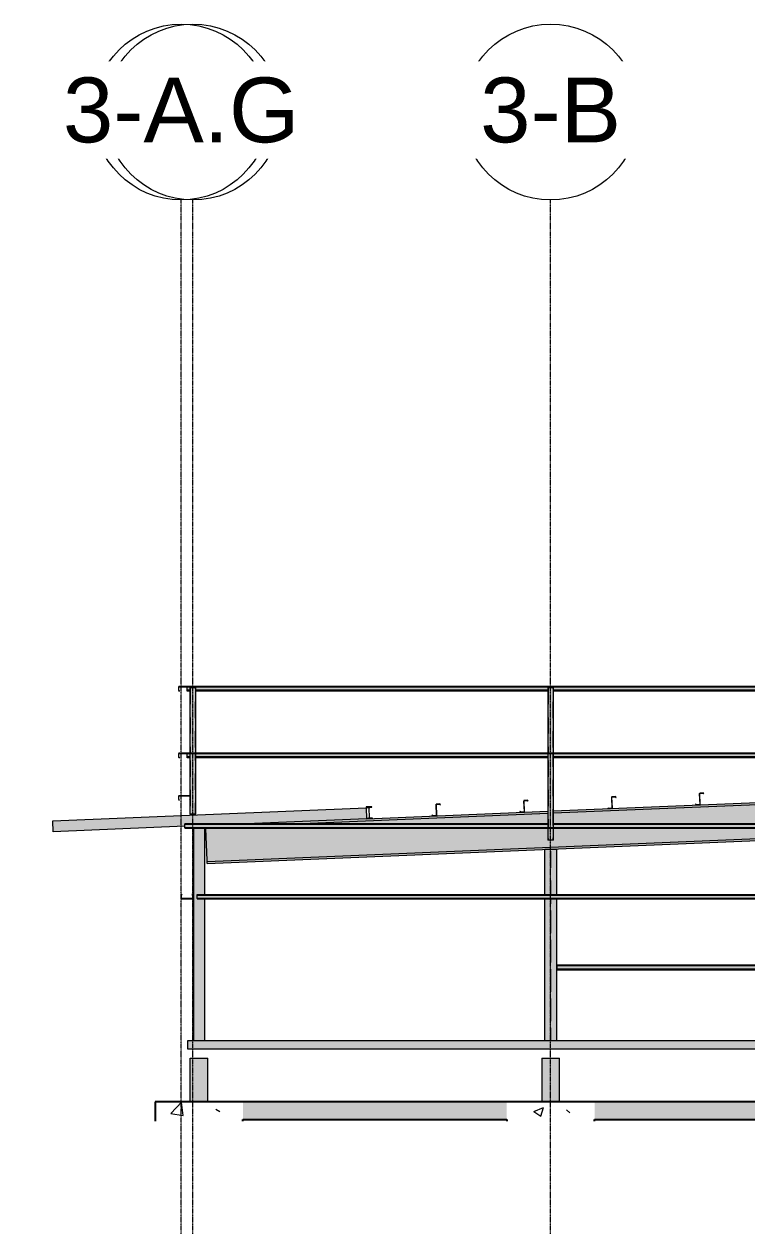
# Model space of a CAD drawing. Header units: inches. Extents: x 21954 to 47768, y -132 to 769.
# Drawn here: x 27565 to 28059, y -132 to 694 of the extents above; entities that cross this region are included whole.
import ezdxf

# ---------------------------------------------------------------- set-up
doc = ezdxf.new("R2010")
doc.units = ezdxf.units.IN
doc.header["$MEASUREMENT"] = 0
doc.linetypes.add('Grid Line 1_2_', pattern=[0.875, 0.5, -0.125, 0.125, -0.125])
doc.linetypes.add('Hidden 1_8_', pattern=[0.1875, 0.125, -0.0625])
for name, color, linetype, lineweight in [('C-BLDG-PADS', 91, 'Continuous', 9), ('S-BEAM', 12, 'Continuous', 9), ('S-COLS', 52, 'Continuous', 9), ('S-FNDN', 32, 'Continuous', 9), ('S-GRID', 1, 'Continuous', 9), ('S-GRID-IDEN', 1, 'Continuous', 9)]:
    doc.layers.add(name, color=color, linetype=linetype, lineweight=lineweight)
doc.styles.add('Arial', font='arial.ttf', dxfattribs={"height": 44.258982})
pattern_1 = [(50, (31469.516, 92.95), (68.8574, -6.02404), [7.2, -79.2]), (355, (31469.516, 92.95), (-13.3201, 72.2107), [5.76, -63.36]), (100.451, (31475.254, 92.446), (55.53753, 66.1862), [6.119, -67.31]), (46.184, (31469.52, 112.15), (102.455, -15.8907), [10.8, -118.8]), (96.636, (31478.05, 110.82), (89.7274, 93.5155), [9.179, -100.964]), (351.184, (31469.52, 112.15), (89.7283, 93.5149), [8.64, -95.04]), (21, (31479.116, 107.35), (57.30352, -38.65147), [7.2, -79.2]), (326, (31479.116, 107.35), (23.3584, 69.6146), [5.76, -63.36]), (71.451, (31483.89, 104.13), (80.66193, 30.96264), [6.119, -67.31]), (37.5, (31469.516, 92.948), (1.167627, 31.95777), [3.168, -59.424, 3.168, -61.152, -63.6]), (37.5, (31469.516, 92.948), (1.167627, 31.95777), [-126.912, 3.168, -60.432]), (7.5, (31469.516, 92.948), (25.2549, 37.86335), [3.168, -33.504, 3.168, -57.984, -24.24]), (7.5, (31469.516, 92.948), (25.2549, 37.86335), [-97.824, 3.168, -21.072]), (327.5, (31448.108, 92.948), (51.247365, -2.16529), [3.168, -20.832, 3.168, -71.712, -99.36]), (327.5, (31448.108, 92.948), (51.247365, -2.16529), [-98.88, 3.168, -96.192]), (317.5, (31438.51, 92.95), (55.98627, 9.60998), [3.168, -28.032, 3.168, -46.56, -70.56]), (317.5, (31438.51, 92.95), (55.98627, 9.60998), [-80.928, 3.168, -67.392])]

# ---------------------------------------------------------------- blocks, each defined once
blk = doc.blocks.new('Struct_Sports Complex_2015_rvt-2-Structural - Elevation - South')
at = {"layer": 'S-FNDN', "lineweight": 5}
for points in [[(22079.77, -42), (22079.77, -12), (22067.77, -12), (22067.77, -42)], [(22319.89, -42), (22319.89, -12), (22307.89, -12), (22307.89, -42)]]:
    blk.add_hatch(color=9, dxfattribs=at).paths.add_polyline_path(points, flags=0)
at = {"layer": 'S-FNDN'}
h = blk.add_hatch(dxfattribs=at)
h.set_pattern_fill('FP_3', color=256, style=0, pattern_type=2)
h.set_pattern_definition(pattern_1)
h.paths.add_polyline_path([(22093.51, -55.03), (22103.77, -55.03), (22103.77, -42), (22043.77, -42), (22043.77, -55.03)], flags=0)
h = blk.add_hatch(dxfattribs=at)
h.set_pattern_fill('FP_3', color=256, style=0, pattern_type=2)
h.set_pattern_definition(pattern_1)
h.paths.add_polyline_path([(24303.89, -54), (24473.39, -54), (24473.39, -42), (24303.89, -42)], flags=0)
h.paths.add_polyline_path([(26238.39, -54), (26238.39, -42), (26022.89, -42), (26022.89, -54), (26087.38, -54)], flags=0)
h.paths.add_polyline_path([(22343.89, -54), (22525.27, -54), (22525.27, -42), (22343.89, -42)], flags=0)
h.paths.add_polyline_path([(22216.78, -54), (22283.89, -54), (22283.89, -42), (22103.77, -42), (22103.77, -54)], flags=0)
h.paths.add_polyline_path([(25938.89, -54), (25938.89, -42), (25733.39, -42), (25733.39, -54), (25810.9, -54)], flags=0)
h.paths.add_polyline_path([(22585.27, -54), (22765.27, -54), (22765.27, -42), (22585.27, -42)], flags=0)
h.paths.add_polyline_path([(25649.39, -54), (25649.39, -42), (25461.89, -42), (25461.89, -54), (25534.43, -54)], flags=0)
h.paths.add_polyline_path([(22825.27, -54), (23025.89, -54), (23025.89, -42), (22825.27, -42)], flags=0)
h.paths.add_polyline_path([(25341.89, -54), (25341.89, -42), (25172.39, -42), (25172.39, -54), (25257.96, -54)], flags=0)
h.paths.add_polyline_path([(23315.39, -54), (23315.39, -42), (23145.89, -42), (23145.89, -54)], flags=0)
h.paths.add_polyline_path([(25052.39, -54), (25052.39, -42), (24882.89, -42), (24882.89, -54), (24981.49, -54)], flags=0)
h.paths.add_polyline_path([(23435.39, -54), (23604.89, -54), (23604.89, -42), (23435.39, -42)], flags=0)
h.paths.add_polyline_path([(24762.89, -54), (24762.89, -42), (24593.39, -42), (24593.39, -54), (24705.02, -54)], flags=0)
h.paths.add_polyline_path([(23724.89, -54), (23894.39, -54), (23894.39, -42), (23724.89, -42)], flags=0)
h.paths.add_polyline_path([(24014.39, -54), (24183.89, -54), (24183.89, -42), (24014.39, -42)], flags=0)
h = blk.add_hatch(dxfattribs=at)
h.set_pattern_fill('FP_3', color=256, style=0, pattern_type=2)
h.set_pattern_definition(pattern_1)
h.paths.add_polyline_path([(22283.89, -55.03), (22343.89, -55.03), (22343.89, -42), (22283.89, -42), (22283.89, -54)], flags=0)
at = {"layer": 'S-FNDN', "color": 250}
for p, q in [((22067.77, -12), (22079.77, -12)), ((22067.77, -42), (22067.77, -12)), ((22079.77, -42), (22079.77, -12)), ((22307.89, -12), (22319.89, -12)), ((22307.89, -12), (22307.89, -42)), ((22319.89, -42), (22319.89, -12))]:
    blk.add_line(p, q, dxfattribs=at)
at = {"layer": 'S-FNDN', "color": 7, "lineweight": 25}
for p, q in [((22103.77, -42), (22043.77, -42)), ((22043.77, -42), (22043.77, -55.03)), ((22283.89, -42), (22103.77, -42)), ((22343.89, -42), (22283.89, -42)), ((22525.27, -42), (22343.89, -42)), ((22103.77, -54), (22283.89, -54)), ((22103.77, -55.03), (22103.77, -54)), ((22283.89, -54), (22283.89, -55.03)), ((22343.89, -54), (22525.27, -54)), ((22343.89, -55.03), (22343.89, -54))]:
    blk.add_line(p, q, dxfattribs=at)
blk = doc.blocks.new('Girt_C - 8_D-1111111-Structural - Elevation - South')
at = {"layer": 'S-BEAM'}
h = blk.add_hatch(color=256, dxfattribs=at)
h.paths.add_polyline_path([(22069.53, 96.88), (22069.64, 96.88), (22069.64, 99.25), (22069.53, 99.2)], flags=0)
h.paths.add_polyline_path([(22061.75, 96.88), (22061.75, 99.2), (22061.64, 99.25), (22061.64, 96.88)], flags=0)
for p, q in [((22062.21, 99.73), (22061.64, 99.25)), ((22061.64, 99.25), (22061.64, 96.88)), ((22061.75, 99.2), (22062.29, 99.65)), ((22061.75, 96.88), (22061.75, 99.2)), ((22062.29, 99.65), (22062.21, 99.73)), ((22069.07, 99.73), (22069, 99.65)), ((22069, 99.65), (22069.53, 99.2)), ((22069.64, 99.25), (22069.07, 99.73)), ((22069.53, 99.2), (22069.53, 96.88)), ((22069.45, 96.8), (22061.83, 96.8)), ((22061.83, 96.7), (22069.45, 96.7))]:
    blk.add_line(p, q, dxfattribs=at)
for centre, radius, start, end in [((22061.83, 96.88), 0.188, 180, 270), ((22061.83, 96.88), 0.0782, 182.12272, 270), ((22069.45, 96.88), 0.188, 270, 0), ((22069.45, 96.88), 0.0782, 270, 356.95764)]:
    blk.add_arc(centre, radius, start, end, dxfattribs=at)
blk = doc.blocks.new('W-Wide Flange-Column - B3_B-1169465-Structural - Elevation - South')
at = {"layer": 'S-COLS'}
for points in [[(22070.07, 0), (22070.07, 144.95), (22069.64, 144.95), (22069.64, 0)], [(22070.59, 0), (22070.77, 0), (22070.77, 144.95), (22070.07, 144.95), (22070.17, 0), (22070.42, 0)], [(22076.77, 0), (22076.77, 96.7), (22072.62, 96.8), (22072.62, 99.73), (22076.77, 99.73), (22076.77, 144.95), (22070.77, 144.95), (22070.77, 0)]]:
    blk.add_hatch(color=256, dxfattribs=at).paths.add_polyline_path(points, flags=0)
h = blk.add_hatch(color=256, dxfattribs=at)
h.paths.add_polyline_path([(22076.91, 0), (22077.46, 0), (22077.36, 96.7), (22076.77, 96.7), (22076.77, 0)], flags=0)
h.paths.add_polyline_path([(22077.43, 99.73), (22077.46, 99.73), (22077.36, 144.95), (22076.77, 144.95), (22076.81, 99.73), (22077.42, 99.73)], flags=0)
h = blk.add_hatch(color=256, dxfattribs=at)
h.paths.add_polyline_path([(22077.89, 0), (22077.89, 96.7), (22077.46, 96.7), (22077.46, 0)], flags=0)
h.paths.add_polyline_path([(22077.46, 99.73), (22077.89, 99.73), (22077.89, 144.95), (22077.46, 144.95), (22077.46, 132.59)], flags=0)
for p, q in [((22069.64, 144.95), (22069.64, 0)), ((22070.07, 144.95), (22070.07, 0)), ((22077.46, 144.95), (22077.46, 99.73)), ((22077.89, 99.73), (22077.89, 144.95)), ((22077.46, 96.7), (22077.46, 0)), ((22077.89, 0), (22077.89, 96.7))]:
    blk.add_line(p, q, dxfattribs=at)
blk = doc.blocks.new('Girt_C - 8_D-1182438-Structural - Elevation - South')
at = {"layer": 'S-BEAM'}
for points in [[(22769.72, 48.8), (22790.64, 48.8), (22790.64, 51.12), (22318.39, 51.12), (22318.39, 48.8), (22631.48, 48.8)], [(22790.64, 48.35), (22790.64, 48.8), (22318.39, 48.8), (22318.39, 48.35), (22769.72, 48.35)], [(22790.64, 48.27), (22790.64, 48.35), (22769.72, 48.27)]]:
    blk.add_hatch(color=256, dxfattribs=at).paths.add_polyline_path(points, flags=0)
at = {"layer": 'S-BEAM', "lineweight": 15}
for p, q in [((22790.64, 51.3), (22318.39, 51.3)), ((22318.39, 51.3), (22318.39, 51.2)), ((22318.39, 51.2), (22790.64, 51.2)), ((22790.64, 51.2), (22790.64, 51.3))]:
    blk.add_line(p, q, dxfattribs=at)
at = {"layer": 'S-BEAM'}
for p, q in [((22318.39, 51.12), (22318.39, 51.2)), ((22318.39, 51.12), (22790.64, 51.12)), ((22318.39, 48.8), (22318.39, 51.12)), ((22790.64, 51.2), (22790.64, 51.12)), ((22790.64, 51.12), (22790.64, 48.8)), ((22318.39, 48.8), (22790.64, 48.8)), ((22318.39, 48.35), (22318.39, 48.8)), ((22318.39, 48.35), (22790.64, 48.35)), ((22318.39, 48.27), (22318.39, 48.35)), ((22318.39, 48.27), (22790.64, 48.27)), ((22790.64, 48.8), (22790.64, 48.35)), ((22790.64, 48.35), (22790.64, 48.27))]:
    blk.add_line(p, q, dxfattribs=at)
blk = doc.blocks.new('Girt_C - 8_D-1099926-Structural - Elevation - South')
at = {"layer": 'S-BEAM'}
h = blk.add_hatch(color=256, dxfattribs=at)
h.paths.add_polyline_path([(26270.37, 99.2), (26270.37, 99.65), (22949.27, 99.65), (22949.27, 99.2), (26260.17, 99.2)], flags=0)
h.paths.add_polyline_path([(22078.54, 99.2), (22941.27, 99.2), (22941.27, 99.65), (22072.62, 99.65), (22072.62, 99.2)], flags=0)
h.paths.add_polyline_path([(22948.57, 99.4), (22948.87, 99.55), (22948.9, 99.65), (22941.66, 99.55), (22941.96, 99.4)], flags=0)
h = blk.add_hatch(color=256, dxfattribs=at)
h.paths.add_polyline_path([(24221.19, 96.88), (26270.37, 96.88), (26270.37, 99.2), (22949.27, 99.2), (22949.27, 96.88), (24152.08, 96.88)], flags=0)
h.paths.add_polyline_path([(22804.28, 96.88), (22941.27, 96.88), (22941.27, 99.2), (22072.62, 99.2), (22072.62, 96.88), (22769.72, 96.88)], flags=0)
for p, q in [((22072.62, 99.73), (22941.27, 99.73)), ((22072.62, 99.65), (22072.62, 99.73)), ((22072.62, 99.65), (22941.27, 99.65)), ((22072.62, 99.2), (22072.62, 99.65)), ((22072.62, 99.2), (22941.27, 99.2)), ((22072.62, 96.88), (22072.62, 99.2)), ((22072.62, 96.88), (22941.27, 96.88)), ((22072.62, 96.8), (22072.62, 96.88))]:
    blk.add_line(p, q, dxfattribs=at)
at = {"layer": 'S-BEAM', "lineweight": 15}
for p, q in [((26270.37, 96.8), (22072.62, 96.8)), ((22072.62, 96.8), (22072.62, 96.7)), ((22072.62, 96.7), (26270.37, 96.7))]:
    blk.add_line(p, q, dxfattribs=at)
blk = doc.blocks.new('W-Wide Flange - 8_ WIDE-1169466-Structural - Elevation - South')
at = {"layer": 'S-BEAM'}
h = blk.add_hatch(color=256, dxfattribs=at)
h.paths.add_polyline_path([(22078.47, 144.57), (22087.37, 144.95), (22078.46, 144.95), (22078.46, 144.8)], flags=0)
h.paths.add_polyline_path([(22145.55, 147.98), (22160.26, 147.98), (22311.89, 154.3), (22311.89, 155.19), (22139.79, 147.98), (22145.14, 147.98)], flags=0)
h.paths.add_polyline_path([(22315.89, 154.47), (22553.14, 164.43), (22553.14, 165.24), (22315.89, 155.3), (22315.89, 154.62)], flags=0)
h.paths.add_polyline_path([(22557.14, 164.52), (22797.01, 174.51), (22796.98, 175.4), (22557.14, 165.32), (22557.14, 164.6)], flags=0)
h = blk.add_hatch(color=256, dxfattribs=at)
h.paths.add_polyline_path([(22079.37, 123.09), (22603.82, 144.95), (22315.89, 144.95), (22315.83, 136.73), (22311.89, 136.73), (22311.89, 144.95), (22087.37, 144.95), (22078.47, 144.57), (22078.56, 142.48)], flags=0)
h.paths.add_polyline_path([(22311.89, 147.98), (22311.89, 154.3), (22160.26, 147.98), (22285.9, 147.98)], flags=0)
h.paths.add_polyline_path([(22315.89, 147.98), (22553.14, 147.98), (22553.14, 164.35), (22315.89, 154.47), (22315.89, 151.36)], flags=0)
h.paths.add_polyline_path([(22631.48, 147.98), (22676.7, 147.98), (22797.91, 153.03), (22796.98, 174.51), (22557.14, 164.52), (22557.14, 147.98), (22562.37, 147.98)], flags=0)
h = blk.add_hatch(color=256, dxfattribs=at)
h.paths.add_polyline_path([(22106.21, 147.98), (22138.88, 147.98), (22311.89, 155.19), (22311.89, 156.55), (22147.66, 149.71)], flags=0)
h.paths.add_polyline_path([(22315.89, 155.36), (22553.14, 165.24), (22553.14, 166.6), (22315.89, 156.72)], flags=0)
h.paths.add_polyline_path([(22557.14, 165.41), (22796.98, 175.4), (22796.92, 176.76), (22557.14, 166.77)], flags=0)
h = blk.add_hatch(color=256, dxfattribs=at)
h.paths.add_polyline_path([(22079.4, 122.2), (22623.96, 144.95), (22603.82, 144.95), (22079.37, 123.09), (22079.4, 122.23)], flags=0)
h.paths.add_polyline_path([(22681.34, 147.98), (22698.08, 147.98), (22797.94, 152.17), (22797.91, 153.03), (22676.7, 147.98)], flags=0)
h = blk.add_hatch(color=256, dxfattribs=at)
h.paths.add_polyline_path([(22079.46, 120.84), (22657.87, 144.95), (22625.2, 144.95), (22079.4, 122.2)], flags=0)
h.paths.add_polyline_path([(22730.75, 147.98), (22798, 150.78), (22797.94, 152.14), (22698.08, 147.98)], flags=0)
for p, q in [((22557.13, 166.77), (22796.92, 176.76)), ((22557.13, 165.41), (22796.98, 175.4)), ((22796.92, 176.76), (22796.98, 175.4)), ((22796.98, 175.4), (22797.01, 174.51)), ((22797.01, 174.51), (22797.91, 153.03)), ((22315.88, 156.72), (22553.14, 166.6)), ((22315.88, 155.36), (22553.14, 165.24)), ((22138.88, 147.98), (22311.89, 155.19)), ((22188.17, 151.4), (22311.89, 156.55)), ((22698.08, 147.98), (22797.94, 152.14)), ((22730.75, 147.98), (22798, 150.78)), ((22797.91, 153.03), (22797.94, 152.14)), ((22797.94, 152.14), (22798, 150.78)), ((22078.47, 144.57), (22078.46, 144.95)), ((22079.37, 123.09), (22078.47, 144.57)), ((22079.4, 122.2), (22625.2, 144.95)), ((22079.46, 120.84), (22657.87, 144.95)), ((22079.4, 122.2), (22079.37, 123.09)), ((22079.46, 120.84), (22079.4, 122.2))]:
    blk.add_line(p, q, dxfattribs=at)
blk = doc.blocks.new('HSS-Hollow Structural Section-Column - HSS4X4X1_4-1159175-Structural - Elevation - South')
at = {"layer": 'S-COLS', "linetype": 'Hidden 1_8_'}
for p, q in [((22067.87, 240.83), (22067.87, 196.05)), ((22071.41, 196.05), (22071.41, 240.83)), ((22067.87, 195.95), (22067.87, 154.55)), ((22071.41, 154.55), (22071.41, 195.95))]:
    blk.add_line(p, q, dxfattribs=at)
blk = doc.blocks.new('HSS-Hollow Structural Section-Column - HSS4X4X1_4-1159161-Structural - Elevation - South')
at = {"layer": 'S-COLS', "linetype": 'Hidden 1_8_'}
for p, q in [((22312.12, 240.83), (22312.12, 196.05)), ((22315.66, 196.05), (22315.66, 240.83)), ((22312.12, 195.95), (22312.12, 145.05)), ((22315.66, 145.05), (22315.66, 195.95)), ((22312.12, 144.95), (22312.12, 136.73)), ((22315.66, 136.73), (22315.66, 144.95))]:
    blk.add_line(p, q, dxfattribs=at)
blk = doc.blocks.new('Girt_C - 8_D-1129333-Structural - Elevation - South')
at = {"layer": 'S-BEAM'}
blk.add_hatch(color=256, dxfattribs=at).paths.add_polyline_path([(22060.46, 238.52), (22060.54, 238.6), (22060, 239.05), (22059.89, 239)], flags=0)
for p, q in [((22059.89, 241.37), (22059.89, 239)), ((22060, 239.05), (22060, 241.37)), ((22065.64, 241.55), (22060.08, 241.55)), ((22060.08, 241.45), (22065.64, 241.45)), ((22059.89, 239), (22060.46, 238.52)), ((22060.54, 238.6), (22060, 239.05)), ((22060.46, 238.52), (22060.54, 238.6))]:
    blk.add_line(p, q, dxfattribs=at)
for radius, end in [(0.188, 180), (0.0782, 176.95764)]:
    blk.add_arc((22060.08, 241.37), radius, 90, end, dxfattribs=at)
blk = doc.blocks.new('Girt_C - 8_D-943834-Structural - Elevation - South')
at = {"layer": 'S-BEAM'}
h = blk.add_hatch(color=256, dxfattribs=at)
h.paths.add_polyline_path([(22799.96, 239.05), (22803.39, 239.05), (22803.39, 241.37), (22799.5, 241.37), (22799.5, 239.05)], flags=0)
h.paths.add_polyline_path([(22065.64, 239.05), (22067.64, 239.05), (22067.7, 240.83), (22071.64, 240.83), (22071.64, 239.05), (22311.89, 239.05), (22311.95, 240.83), (22315.89, 240.83), (22315.89, 239.05), (22553.14, 239.05), (22553.2, 240.83), (22557.14, 240.83), (22557.14, 239.05), (22799.39, 239.05), (22799.39, 241.37), (22065.64, 241.37), (22065.64, 240.83)], flags=0)
h = blk.add_hatch(color=256, dxfattribs=at)
h.paths.add_polyline_path([(22631.48, 238.6), (22799.41, 238.6), (22799.39, 239.05), (22557.14, 238.95), (22557.14, 238.6), (22562.37, 238.6)], flags=0)
h.paths.add_polyline_path([(22065.64, 238.6), (22067.64, 238.6), (22067.64, 239.05), (22065.64, 238.95)], flags=0)
h.paths.add_polyline_path([(22071.64, 238.6), (22311.89, 238.6), (22311.89, 239.05), (22071.64, 238.95)], flags=0)
h.paths.add_polyline_path([(22553.14, 238.6), (22553.14, 239.05), (22315.89, 238.95), (22315.89, 238.6), (22493.25, 238.6)], flags=0)
h.paths.add_polyline_path([(22799.64, 238.99), (22799.64, 239.05), (22799.58, 238.99)], flags=0)
h = blk.add_hatch(color=256, dxfattribs=at)
h.paths.add_polyline_path([(22553.14, 238.52), (22553.14, 238.6), (22493.25, 238.52)], flags=0)
h.paths.add_polyline_path([(22067.64, 238.52), (22067.64, 238.6), (22065.64, 238.52)], flags=0)
at = {"layer": 'S-BEAM', "lineweight": 15}
for p, q in [((22803.39, 241.55), (22065.64, 241.55)), ((22065.64, 241.55), (22065.64, 241.45)), ((22065.64, 241.45), (22803.39, 241.45)), ((22803.39, 241.45), (22803.39, 241.55))]:
    blk.add_line(p, q, dxfattribs=at)
at = {"layer": 'S-BEAM'}
for p, q in [((22065.64, 241.37), (22065.64, 241.45)), ((22803.39, 241.37), (22065.64, 241.37)), ((22065.64, 239.05), (22065.64, 241.37)), ((22803.39, 241.45), (22803.39, 241.37)), ((22803.39, 241.37), (22803.39, 239.05)), ((22067.64, 239.05), (22065.64, 239.05)), ((22065.64, 238.6), (22065.64, 239.05)), ((22067.64, 238.6), (22065.64, 238.6)), ((22065.64, 238.52), (22065.64, 238.6)), ((22067.64, 238.52), (22065.64, 238.52)), ((22311.89, 239.05), (22071.64, 239.05)), ((22311.89, 238.6), (22071.64, 238.6)), ((22311.89, 238.52), (22071.64, 238.52)), ((22553.14, 239.05), (22315.89, 239.05)), ((22553.14, 238.6), (22315.89, 238.6)), ((22553.14, 238.52), (22315.89, 238.52)), ((22799.39, 239.05), (22557.14, 239.05)), ((22799.41, 238.6), (22557.14, 238.6)), ((22799.41, 238.52), (22557.14, 238.52)), ((22803.39, 239.05), (22799.5, 239.05))]:
    blk.add_line(p, q, dxfattribs=at)
blk = doc.blocks.new('Girt_C - 8_D-V24-Structural - Elevation - South')
at = {"layer": 'S-BEAM'}
blk.add_hatch(color=256, dxfattribs=at).paths.add_polyline_path([(22060.46, 164.02), (22060.54, 164.1), (22060, 164.55), (22059.89, 164.5)], flags=0)
for p, q in [((22059.89, 166.87), (22059.89, 164.5)), ((22060, 164.55), (22060, 166.87)), ((22067.64, 167.05), (22060.08, 167.05)), ((22060.08, 166.95), (22067.64, 166.95)), ((22059.89, 164.5), (22060.46, 164.02)), ((22060.54, 164.1), (22060, 164.55)), ((22060.46, 164.02), (22060.54, 164.1)), ((22067.64, 164.43), (22067.25, 164.1)), ((22067.25, 164.1), (22067.32, 164.02)), ((22067.32, 164.02), (22067.64, 164.29))]:
    blk.add_line(p, q, dxfattribs=at)
for radius, end in [(0.188, 180), (0.0782, 176.95764)]:
    blk.add_arc((22060.08, 166.87), radius, 90, end, dxfattribs=at)
blk = doc.blocks.new('Girt_Z - 8_D-1164392-Structural - Elevation - South')
at = {"layer": 'S-BEAM'}
h = blk.add_hatch(color=256, dxfattribs=at)
h.paths.add_polyline_path([(22773.05, 175.77), (22773.09, 175.88), (22772.54, 176.32)], flags=0)
h.paths.add_polyline_path([(22775.48, 176.06), (22775.59, 176.06), (22775.45, 176.76)], flags=0)
h.paths.add_polyline_path([(22778.14, 183.34), (22778.22, 183.41), (22777.71, 183.97), (22777.66, 183.86)], flags=0)
for p, q in [((22775.17, 183.67), (22775.48, 176.06)), ((22775.59, 176.06), (22775.28, 183.68)), ((22777.71, 183.97), (22775.35, 183.87)), ((22775.35, 183.76), (22777.66, 183.86)), ((22777.66, 183.86), (22778.14, 183.34)), ((22778.22, 183.41), (22777.71, 183.97)), ((22778.14, 183.34), (22778.22, 183.41)), ((22772.62, 176.39), (22772.54, 176.32)), ((22772.54, 176.32), (22773.05, 175.77)), ((22773.09, 175.88), (22772.62, 176.39)), ((22775.41, 175.98), (22773.09, 175.88))]:
    blk.add_line(p, q, dxfattribs=at)
for centre, radius, start, end in [((22775.35, 183.68), 0.187, 92.38594, 182.38594), ((22775.35, 183.68), 0.0782, 94.50866, 182.38594), ((22775.41, 176.05), 0.0782, 275.42831, 2.38594), ((22775.41, 176.05), 0.187, 272.38594, 2.38594)]:
    blk.add_arc(centre, radius, start, end, dxfattribs=at)
blk = doc.blocks.new('W-Wide Flange-Column - B3_A-1159173-Structural - Elevation - South')
at = {"layer": 'S-COLS', "linetype": 'Hidden 1_8_'}
for p, q in [((22313.73, 130.45), (22313.73, 99.73)), ((22314.05, 99.73), (22314.05, 130.45)), ((22313.73, 96.7), (22313.73, 0)), ((22314.05, 0), (22314.05, 96.7))]:
    blk.add_line(p, q, dxfattribs=at)
blk = doc.blocks.new('Girt_Z - 8_D-1164393-Structural - Elevation - South')
at = {"layer": 'S-BEAM'}
h = blk.add_hatch(color=256, dxfattribs=at)
h.paths.add_polyline_path([(22353.41, 158.28), (22353.46, 158.39), (22352.91, 158.84)], flags=0)
h.paths.add_polyline_path([(22355.85, 158.57), (22355.96, 158.58), (22355.53, 166.19)], flags=0)
h.paths.add_polyline_path([(22358.5, 165.86), (22358.58, 165.93), (22358.08, 166.48), (22358.03, 166.37)], flags=0)
for p, q in [((22355.53, 166.19), (22355.85, 158.57)), ((22355.96, 158.58), (22355.64, 166.19)), ((22358.08, 166.48), (22355.71, 166.38)), ((22355.71, 166.28), (22358.03, 166.37)), ((22358.03, 166.37), (22358.5, 165.86)), ((22358.58, 165.93), (22358.08, 166.48)), ((22358.5, 165.86), (22358.58, 165.93)), ((22352.99, 158.91), (22352.91, 158.84)), ((22352.91, 158.84), (22353.41, 158.28)), ((22353.46, 158.39), (22352.99, 158.91)), ((22355.78, 158.49), (22353.46, 158.39))]:
    blk.add_line(p, q, dxfattribs=at)
for centre, radius, start, end in [((22355.72, 166.2), 0.187, 92.38594, 182.38594), ((22355.72, 166.2), 0.0782, 94.50866, 182.38594), ((22355.77, 158.57), 0.188, 272.38594, 2.38594), ((22355.77, 158.57), 0.0782, 275.42831, 2.38594)]:
    blk.add_arc(centre, radius, start, end, dxfattribs=at)
blk = doc.blocks.new('Girt_C - 8_D-1170013-Structural - Elevation - South')
at = {"layer": 'S-BEAM'}
h = blk.add_hatch(color=256, dxfattribs=at)
h.paths.add_polyline_path([(22798.91, 147.45), (22798.91, 147.9), (22557.14, 147.9), (22557.14, 147.45), (22795.64, 147.45)], flags=0)
h.paths.add_polyline_path([(22069.9, 147.45), (22311.89, 147.55), (22311.89, 147.9), (22064.14, 147.9), (22064.14, 147.45)], flags=0)
h.paths.add_polyline_path([(22315.89, 147.45), (22553.14, 147.55), (22553.14, 147.9), (22315.89, 147.9), (22315.89, 147.55)], flags=0)
h = blk.add_hatch(color=256, dxfattribs=at)
h.paths.add_polyline_path([(22553.49, 145.13), (22798.91, 145.13), (22798.91, 147.45), (22557.14, 147.45), (22557.08, 146.78), (22553.14, 146.78), (22553.14, 147.45), (22315.89, 147.45), (22315.89, 145.13), (22553.4, 145.13)], flags=0)
h.paths.add_polyline_path([(22069.9, 145.13), (22311.89, 145.13), (22311.89, 147.45), (22064.14, 147.45), (22064.14, 145.13)], flags=0)
for p, q in [((22311.89, 147.98), (22064.14, 147.98)), ((22064.14, 147.9), (22064.14, 147.98)), ((22311.89, 147.9), (22064.14, 147.9)), ((22064.14, 147.45), (22064.14, 147.9)), ((22311.89, 147.45), (22064.14, 147.45)), ((22064.14, 145.13), (22064.14, 147.45)), ((22311.89, 145.13), (22064.14, 145.13)), ((22064.14, 145.05), (22064.14, 145.13)), ((22553.14, 147.98), (22315.88, 147.98)), ((22553.14, 147.9), (22315.88, 147.9)), ((22553.14, 147.45), (22315.88, 147.45)), ((22798.91, 145.13), (22315.89, 145.13)), ((22798.91, 147.98), (22557.14, 147.98)), ((22798.91, 147.9), (22557.14, 147.9)), ((22798.91, 147.45), (22557.14, 147.45)), ((22798.91, 147.98), (22798.91, 147.9)), ((22798.91, 147.9), (22798.91, 147.45)), ((22798.91, 147.45), (22798.91, 145.13)), ((22798.91, 145.13), (22798.91, 145.05))]:
    blk.add_line(p, q, dxfattribs=at)
at = {"layer": 'S-BEAM', "lineweight": 15}
for p, q in [((22798.91, 145.05), (22064.14, 145.05)), ((22064.14, 145.05), (22064.14, 144.95)), ((22064.14, 144.95), (22798.91, 144.95)), ((22798.91, 144.95), (22798.91, 145.05))]:
    blk.add_line(p, q, dxfattribs=at)
blk = doc.blocks.new('Girt_C - 8_D-V25-Structural - Elevation - South')
at = {"layer": 'S-BEAM'}
h = blk.add_hatch(color=256, dxfattribs=at)
h.paths.add_polyline_path([(22078.54, 193.55), (22311.89, 193.55), (22311.89, 195.87), (22071.64, 195.87), (22071.64, 193.55)], flags=0)
h.paths.add_polyline_path([(22769.72, 193.55), (22799.39, 193.55), (22799.39, 195.87), (22557.14, 195.87), (22557.14, 193.55), (22700.6, 193.55)], flags=0)
h.paths.add_polyline_path([(22315.89, 193.55), (22553.14, 193.55), (22553.14, 195.87), (22315.89, 195.87)], flags=0)
h.paths.add_polyline_path([(22067.64, 193.55), (22067.64, 195.87), (22065.64, 195.87), (22065.64, 193.55)], flags=0)
h = blk.add_hatch(color=256, dxfattribs=at)
h.paths.add_polyline_path([(22799.39, 193.1), (22799.41, 193.1), (22799.39, 193.55), (22557.14, 193.45), (22557.14, 193.1), (22769.72, 193.1)], flags=0)
h.paths.add_polyline_path([(22553.14, 193.1), (22553.14, 193.55), (22315.89, 193.45), (22315.89, 193.1), (22493.25, 193.1)], flags=0)
h.paths.add_polyline_path([(22065.64, 193.1), (22067.64, 193.1), (22067.64, 193.55), (22065.64, 193.45)], flags=0)
h.paths.add_polyline_path([(22071.64, 193.1), (22311.89, 193.1), (22311.89, 193.55), (22071.64, 193.45)], flags=0)
h = blk.add_hatch(color=256, dxfattribs=at)
h.paths.add_polyline_path([(22553.14, 193.02), (22553.14, 193.1), (22493.25, 193.02)], flags=0)
h.paths.add_polyline_path([(22067.64, 193.02), (22067.64, 193.1), (22065.64, 193.02)], flags=0)
blk.add_hatch(color=256, dxfattribs=at).paths.add_polyline_path([(22553.14, 195.87), (22553.14, 195.95), (22493.25, 195.87)], flags=0)
at = {"layer": 'S-BEAM', "lineweight": 15}
for p, q in [((22803.39, 196.05), (22065.64, 196.05)), ((22065.64, 196.05), (22065.64, 195.95)), ((22065.64, 195.95), (22803.39, 195.95)), ((22803.39, 195.95), (22803.39, 196.05))]:
    blk.add_line(p, q, dxfattribs=at)
at = {"layer": 'S-BEAM'}
for p, q in [((22065.64, 195.87), (22065.64, 195.95)), ((22067.64, 195.87), (22065.64, 195.87)), ((22065.64, 193.55), (22065.64, 195.87)), ((22067.64, 193.55), (22065.64, 193.55)), ((22065.64, 193.1), (22065.64, 193.55)), ((22067.64, 193.1), (22065.64, 193.1)), ((22065.64, 193.02), (22065.64, 193.1)), ((22067.64, 193.02), (22065.64, 193.02)), ((22311.89, 195.87), (22071.64, 195.87)), ((22311.89, 193.55), (22071.64, 193.55)), ((22311.89, 193.1), (22071.64, 193.1)), ((22311.89, 193.02), (22071.64, 193.02)), ((22553.14, 195.87), (22315.89, 195.87)), ((22553.14, 193.55), (22315.89, 193.55)), ((22553.14, 193.1), (22315.89, 193.1)), ((22553.14, 193.02), (22315.89, 193.02)), ((22799.41, 195.87), (22557.14, 195.87)), ((22799.39, 193.55), (22557.14, 193.55)), ((22799.41, 193.1), (22557.14, 193.1)), ((22799.41, 193.02), (22557.14, 193.02))]:
    blk.add_line(p, q, dxfattribs=at)
blk = doc.blocks.new('Dimension Lumber - 5_5 x 7_5 Glulam-1165141-Structural - Elevation - South')
at = {"layer": 'S-BEAM'}
blk.add_hatch(color=256, dxfattribs=at).paths.add_polyline_path([(21974.22, 142.48), (22064.14, 146.23), (22064.14, 147.98), (22106.21, 147.98), (22188.17, 151.4), (22187.86, 158.89), (21973.91, 149.98)], flags=0)
for p, q in [((21973.91, 149.98), (22187.86, 158.89)), ((22187.86, 158.89), (22188.17, 151.4)), ((21974.22, 142.48), (21973.91, 149.98)), ((22188.17, 151.4), (22106.21, 147.98)), ((22064.14, 146.23), (21974.22, 142.48))]:
    blk.add_line(p, q, dxfattribs=at)
blk = doc.blocks.new('W-Wide Flange - W8X15-1165088-Structural - Elevation - South')
at = {"layer": 'S-BEAM'}
h = blk.add_hatch(color=256, dxfattribs=at)
h.paths.add_polyline_path([(22188.17, 151.4), (22192.18, 151.56), (22192.17, 151.77), (22188.16, 151.6)], flags=0)
h.paths.add_polyline_path([(22190.43, 151.84), (22190.35, 151.94), (22189.89, 151.82)], flags=0)
h.paths.add_polyline_path([(22190.54, 151.77), (22190.43, 151.84), (22189.79, 151.74)], flags=0)
h.paths.add_polyline_path([(22190.02, 152.18), (22190.27, 152.19), (22190, 158.67), (22189.76, 158.66)], flags=0)
h.paths.add_polyline_path([(22190.06, 158.92), (22190.13, 159.02), (22189.59, 159)], flags=0)
h.paths.add_polyline_path([(22190.23, 159.11), (22190.35, 159.16), (22189.37, 159.12)], flags=0)
h.paths.add_polyline_path([(22190.13, 159.02), (22190.23, 159.11), (22189.49, 159.08)], flags=0)
h.paths.add_polyline_path([(22187.85, 159.08), (22191.86, 159.24), (22191.85, 159.56), (22187.84, 159.39)], flags=0)
for p, q in [((22191.85, 159.56), (22187.84, 159.39)), ((22187.84, 159.39), (22187.85, 159.08)), ((22187.85, 159.08), (22189.24, 159.13)), ((22189.76, 158.66), (22190.02, 152.18)), ((22190.27, 152.19), (22190, 158.67)), ((22190.48, 159.18), (22191.86, 159.24)), ((22191.86, 159.24), (22191.85, 159.56)), ((22189.55, 151.66), (22188.16, 151.6)), ((22192.17, 151.77), (22190.79, 151.71)), ((22192.18, 151.56), (22192.17, 151.77))]:
    blk.add_line(p, q, dxfattribs=at)
for centre, radius, start, end in [((22189.26, 158.64), 0.498, 2.38594, 92.38594), ((22190.5, 158.69), 0.497, 92.38594, 182.38594), ((22189.53, 152.16), 0.498, 272.38594, 2.38594), ((22190.77, 152.21), 0.497, 182.38594, 272.38594)]:
    blk.add_arc(centre, radius, start, end, dxfattribs=at)
blk = doc.blocks.new('Grid - Grid Head - Circle-14747-Structural - Elevation - South')
at = {"layer": 'S-GRID-IDEN'}
blk.add_circle((23085.89, 633.76), 60, dxfattribs=at)

msp = doc.modelspace()

# ---------------------------------------------------------------- hatches: boundary and pattern name
at = {"layer": 'C-BLDG-PADS', "lineweight": 5}
msp.add_hatch(color=256, dxfattribs=at).paths.add_polyline_path([(31698.24, -6), (31887.76, -6), (31887.76, 0), (27677.01, 0), (27677.01, -6), (31421.77, -6)], flags=0)
at = {"layer": 'S-COLS', "lineweight": 5}
h = msp.add_hatch(color=256, dxfattribs=at)
h.paths.add_polyline_path([(27678.74, 154.55), (27678.97, 154.55), (27678.97, 195.95), (27678.51, 195.95), (27678.57, 154.55)], flags=0)
h.paths.add_polyline_path([(27678.74, 196.05), (27678.97, 196.05), (27678.97, 240.83), (27678.51, 240.83), (27678.57, 196.05), (27678.66, 196.05)], flags=0)
h = msp.add_hatch(color=256, dxfattribs=at)
h.paths.add_polyline_path([(27682.04, 154.55), (27682.04, 195.95), (27678.97, 195.95), (27678.97, 154.55)], flags=0)
h.paths.add_polyline_path([(27682.04, 196.05), (27682.04, 240.83), (27678.97, 240.83), (27678.97, 196.05)], flags=0)
h = msp.add_hatch(color=256, dxfattribs=at)
h.paths.add_polyline_path([(27682.27, 154.55), (27682.51, 154.55), (27682.44, 195.95), (27682.04, 195.95), (27682.04, 154.55)], flags=0)
h.paths.add_polyline_path([(27682.48, 196.05), (27682.51, 196.05), (27682.44, 240.83), (27682.04, 240.83), (27682.04, 196.05), (27682.44, 196.05)], flags=0)
h = msp.add_hatch(color=256, dxfattribs=at)
h.paths.add_polyline_path([(27923.22, 136.73), (27923.2, 144.95), (27922.76, 144.95), (27922.82, 136.73), (27922.99, 136.73)], flags=0)
h.paths.add_polyline_path([(27922.99, 145.05), (27923.22, 145.05), (27923.22, 195.95), (27922.76, 195.95), (27922.82, 145.05), (27922.98, 145.05)], flags=0)
h.paths.add_polyline_path([(27922.89, 196.05), (27923.22, 196.05), (27923.22, 240.83), (27922.76, 240.83), (27922.82, 196.05)], flags=0)
h = msp.add_hatch(color=256, dxfattribs=at)
h.paths.add_polyline_path([(27923.22, 136.73), (27926.29, 136.73), (27926.29, 144.95), (27923.22, 144.95)], flags=0)
h.paths.add_polyline_path([(27923.22, 145.05), (27926.29, 145.05), (27926.29, 195.95), (27923.22, 195.95), (27923.22, 151.36)], flags=0)
h.paths.add_polyline_path([(27923.22, 196.05), (27926.29, 196.05), (27926.29, 240.83), (27923.22, 240.83)], flags=0)
h = msp.add_hatch(color=256, dxfattribs=at)
h.paths.add_polyline_path([(27926.29, 136.73), (27926.76, 136.73), (27926.68, 144.95), (27926.29, 144.95)], flags=0)
h.paths.add_polyline_path([(27926.52, 145.05), (27926.76, 145.05), (27926.69, 195.95), (27926.29, 195.95), (27926.29, 145.05), (27926.51, 145.05)], flags=0)
h.paths.add_polyline_path([(27926.6, 196.05), (27926.76, 196.05), (27926.69, 240.83), (27926.29, 240.83), (27926.39, 196.05), (27926.52, 196.05)], flags=0)
h = msp.add_hatch(color=256, dxfattribs=at)
h.paths.add_polyline_path([(27928.76, 0), (27928.76, 96.7), (27920.76, 96.7), (27920.76, 0)], flags=0)
h.paths.add_polyline_path([(27920.76, 99.73), (27928.76, 99.73), (27928.76, 130.45), (27920.76, 130.45)], flags=0)

# ---------------------------------------------------------------- linework, layer by layer
at = {"layer": 'C-BLDG-PADS'}
for p, q in [((27677.01, 0), (28552.13, 0)), ((27677.01, -6), (27677.01, 0)), ((31887.76, -6), (27677.01, -6))]:
    msp.add_line(p, q, dxfattribs=at)
at = {"layer": 'S-COLS'}
for p, q in [((27678.51, 240.83), (27678.51, 196.05)), ((27678.97, 240.83), (27678.51, 240.83)), ((27682.04, 240.83), (27678.97, 240.83)), ((27682.51, 240.83), (27682.04, 240.83)), ((27682.51, 196.05), (27682.51, 240.83)), ((27922.76, 240.83), (27922.76, 196.05)), ((27923.22, 240.83), (27922.76, 240.83)), ((27926.29, 240.83), (27923.22, 240.83)), ((27926.76, 240.83), (27926.29, 240.83)), ((27926.76, 196.05), (27926.76, 240.83)), ((27678.51, 195.95), (27678.51, 154.55)), ((27682.51, 154.55), (27682.51, 195.95)), ((27922.76, 195.95), (27922.76, 145.05)), ((27926.76, 145.05), (27926.76, 195.95)), ((27678.97, 154.55), (27678.51, 154.55)), ((27682.04, 154.55), (27678.97, 154.55)), ((27682.51, 154.55), (27682.04, 154.55)), ((27922.76, 144.95), (27922.76, 136.73)), ((27926.76, 136.73), (27926.76, 144.95)), ((27923.22, 136.73), (27922.76, 136.73)), ((27926.29, 136.73), (27923.22, 136.73)), ((27926.76, 136.73), (27926.29, 136.73)), ((27920.76, 99.73), (27920.76, 130.45)), ((27928.76, 130.45), (27920.76, 130.45)), ((27928.76, 130.45), (27928.76, 99.73)), ((27920.76, 0), (27920.76, 96.7)), ((27928.76, 96.7), (27928.76, 0))]:
    msp.add_line(p, q, dxfattribs=at)
at = {"layer": 'S-GRID', "linetype": 'Grid Line 1_2_'}
for p, q in [((27672.51, -132), (27672.51, 573.76)), ((27680.51, -132), (27680.51, 573.76)), ((27924.76, -132), (27924.76, 573.76))]:
    msp.add_line(p, q, dxfattribs=at)

# ---------------------------------------------------------------- block references
at = {"color": 10, "lineweight": 5}
msp.add_blockref('Struct_Sports Complex_2015_rvt-2-Structural - Elevation - South', (5610.87, 0), dxfattribs=at)
at = {"layer": 'S-BEAM'}
for name, p in [('Girt_C - 8_D-1129333-Structural - Elevation - South', (5610.87, 0)), ('Girt_C - 8_D-943834-Structural - Elevation - South', (5610.87, 0)), ('Girt_C - 8_D-1129333-Structural - Elevation - South', (5610.87, -45.5)), ('Girt_C - 8_D-V25-Structural - Elevation - South', (5610.87, 0)), ('W-Wide Flange - 8_ WIDE-1169466-Structural - Elevation - South', (5610.87, 0)), ('Girt_C - 8_D-V24-Structural - Elevation - South', (5610.87, 0)), ('Girt_Z - 8_D-1164393-Structural - Elevation - South', (5610.87, 0)), ('Girt_Z - 8_D-1164392-Structural - Elevation - South', (5251.18, -14.99)), ('Dimension Lumber - 5_5 x 7_5 Glulam-1165141-Structural - Elevation - South', (5610.87, 0)), ('W-Wide Flange - W8X15-1165088-Structural - Elevation - South', (5610.87, 0)), ('Girt_Z - 8_D-1164393-Structural - Elevation - South', (5490.97, -5)), ('Girt_Z - 8_D-1164393-Structural - Elevation - South', (5550.92, -2.5)), ('Girt_C - 8_D-1170013-Structural - Elevation - South', (5610.87, 0)), ('Girt_C - 8_D-1111111-Structural - Elevation - South', (5610.87, 0)), ('Girt_C - 8_D-1099926-Structural - Elevation - South', (5610.87, 0)), ('Girt_C - 8_D-1182438-Structural - Elevation - South', (5610.87, 0))]:
    msp.add_blockref(name, p, dxfattribs=at)
at = {"layer": 'S-COLS', "linetype": 'Hidden 1_8_'}
for name in ['HSS-Hollow Structural Section-Column - HSS4X4X1_4-1159175-Structural - Elevation - South', 'HSS-Hollow Structural Section-Column - HSS4X4X1_4-1159161-Structural - Elevation - South', 'W-Wide Flange-Column - B3_A-1159173-Structural - Elevation - South']:
    msp.add_blockref(name, (5610.87, 0), dxfattribs=at)
at = {"layer": 'S-COLS'}
msp.add_blockref('W-Wide Flange-Column - B3_B-1169465-Structural - Elevation - South', (5610.87, 0), dxfattribs=at)
at = {"layer": 'S-GRID-IDEN'}
for p in [(4594.62, 0), (4838.87, 0)]:
    msp.add_blockref('Grid - Grid Head - Circle-14747-Structural - Elevation - South', p, dxfattribs=at)

# ---------------------------------------------------------------- next in the draw order: texts
at = {"layer": 'S-GRID-IDEN', "char_height": 44.259, "width": 114.48, "attachment_point": 2, "line_spacing_factor": 0.938532, "style": 'Arial', "bg_fill": 3, "box_fill_scale": 1.25, "bg_fill_color": 0, "bg_fill_transparency": 0}
for s, insert in [('3-A', (27680.5, 657.36)), ('3-B', (27924.75, 657.36))]:
    msp.add_mtext(s, dxfattribs=dict(at, insert=insert))

# ---------------------------------------------------------------- next in the draw order: block references
at = {"layer": 'S-GRID-IDEN'}
msp.add_blockref('Grid - Grid Head - Circle-14747-Structural - Elevation - South', (4586.62, 0), dxfattribs=at)

# ---------------------------------------------------------------- next in the draw order: texts
at = {"layer": 'S-GRID-IDEN', "insert": (27672.5, 657.36), "char_height": 44.259, "width": 192.24, "attachment_point": 2, "line_spacing_factor": 0.938532, "style": 'Arial', "bg_fill": 3, "box_fill_scale": 1.25, "bg_fill_color": 0, "bg_fill_transparency": 0}
msp.add_mtext('3-A.G', dxfattribs=at)

doc.saveas('drawing.dxf')
